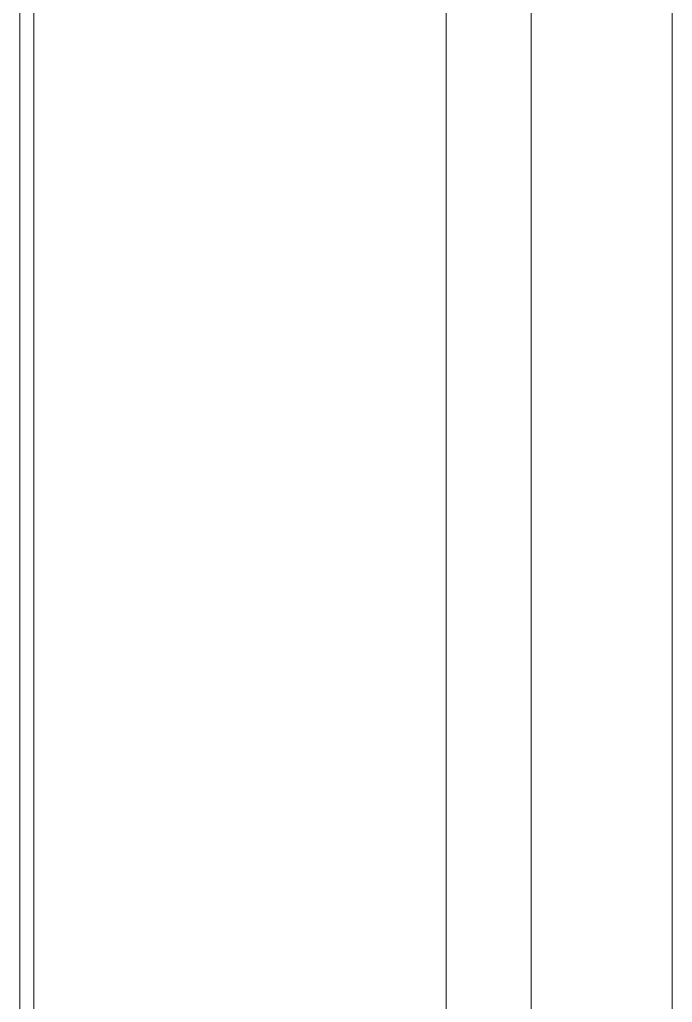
# Model space of a CAD drawing. Header units: millimetres. Extents: x -159872 to 386485, y -250577 to 158966.
# Drawn here: x 158745.4 to 158809.2, y 15401 to 15497.2 of the extents above; entities that cross this region are included whole.
import ezdxf

# ---------------------------------------------------------------- set-up
doc = ezdxf.new("R2010")
doc.units = ezdxf.units.MM
doc.layers.get('0').update_dxf_attribs({"lineweight": 25})
doc.layers.add('LDS-equipment-kitchen equipment', color=3, linetype='Continuous', lineweight=13)

# ---------------------------------------------------------------- blocks, each defined once
blk = doc.blocks.new('A$C73be1ed8')
at = {"transparency": 33554687}
for points in [[(623.912, 687.588, 0), (52.312, 687.588, 0)], [(54.912, 673.788, 0), (624.912, 673.788, 0)], [(623.862, 665.488, 0), (52.563, 665.488, 0)], [(672.8, 625.188, 0), (13.624, 625.188, 0)], [(14.112, 623.788, 0), (672.312, 623.788, 0)]]:
    blk.add_polyline3d(points, dxfattribs=at)
blk = doc.blocks.new('Group-410')
at = {"layer": 'LDS-equipment-kitchen equipment', "xscale": -1, "rotation": 270}
blk.add_blockref('A$C73be1ed8', (97448.097, 51749.675), dxfattribs=at)

msp = doc.modelspace()

# ---------------------------------------------------------------- block references
at = {"layer": 'LDS-equipment-kitchen equipment', "color": 7}
msp.add_blockref('Group-410', (60673.51323, -36457.51522), dxfattribs=at)

doc.saveas('drawing.dxf')
